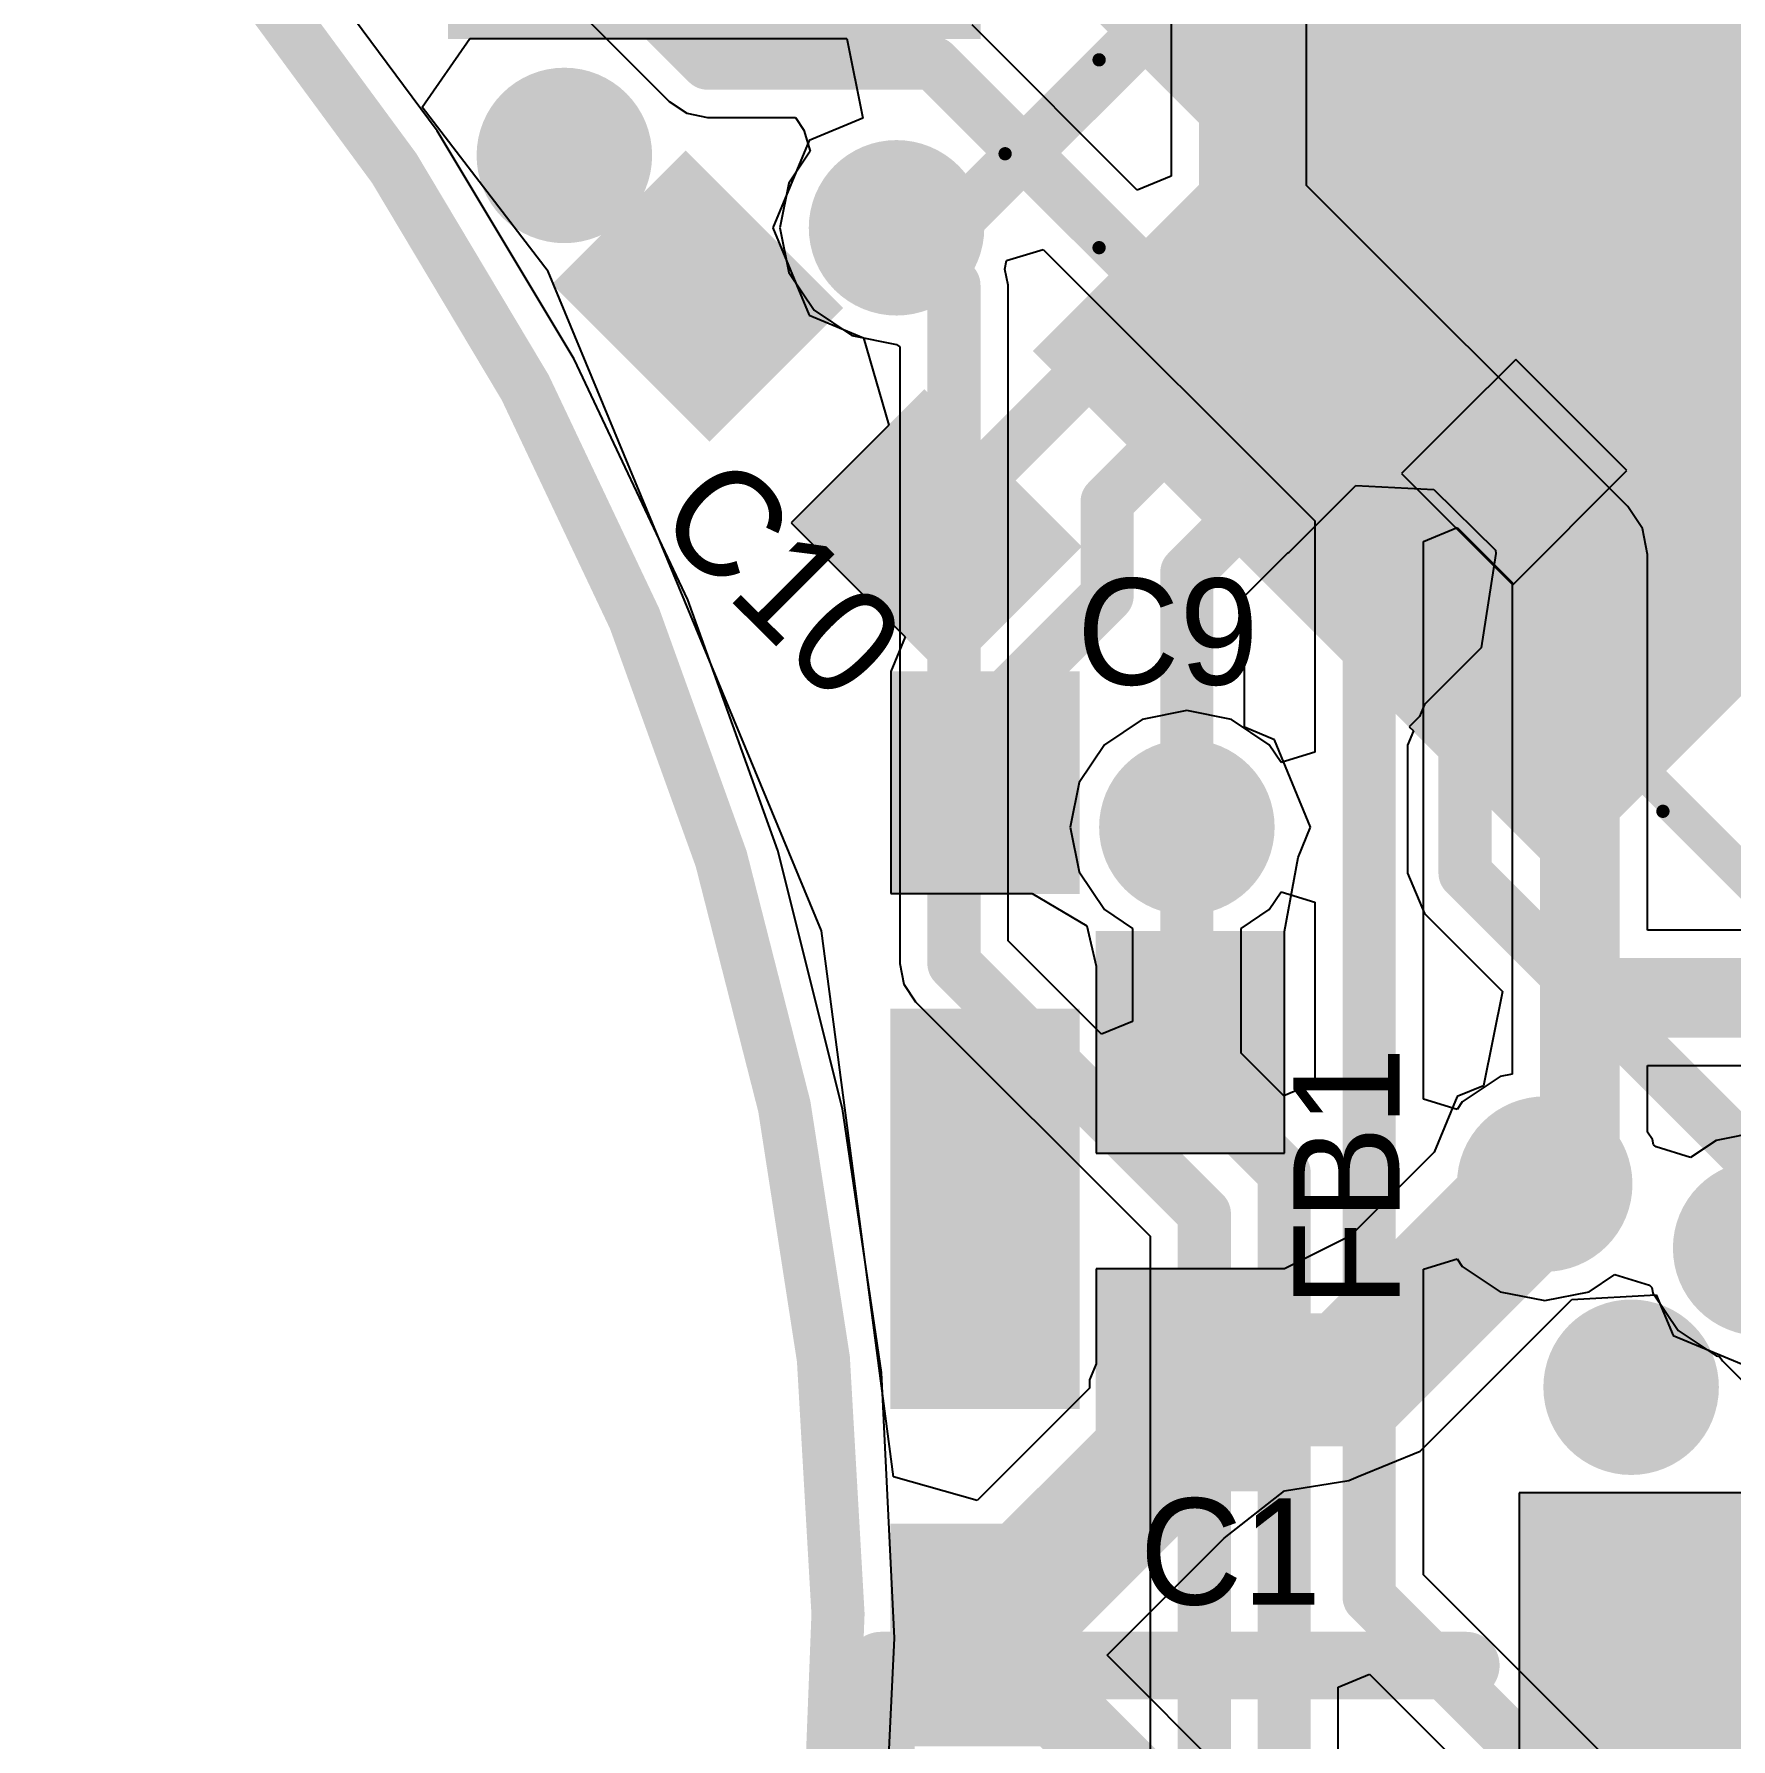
# Model space of a CAD drawing. Header units: millimetres. Extents: x 60.9 to 81, y 34.2 to 64.9.
# Drawn here: x 67.74 to 74.12, y 45.14 to 51.56 of the extents above; entities that cross this region are included whole.
import ezdxf

# ---------------------------------------------------------------- set-up
doc = ezdxf.new("R2010")
doc.units = ezdxf.units.MM
for name, color, linetype in [('BottomLayer', 5, 'Continuous'), ('KeepOutLayer', 6, 'Continuous'), ('MultiLayer', 9, 'Continuous'), ('TopLayer', 1, 'Continuous'), ('TopOverlay', 2, 'Continuous'), ('TopPaste', 8, 'Continuous'), ('TopSolder', 216, 'Continuous'), ('ViaHoleLayer', 16, 'Continuous')]:
    doc.layers.add(name, color=color, linetype=linetype)

# ---------------------------------------------------------------- blocks, each defined once
blk = doc.blocks.new('0402_5')
at = {"layer": 'TopLayer'}
for points in [[(-0.9525, -0.254), (-0.3175, -0.254), (-0.9525, 0.254), (-0.3175, 0.254)], [(0.3175, -0.254), (0.9525, -0.254), (0.3175, 0.254), (0.9525, 0.254)]]:
    blk.add_solid(points, dxfattribs=at)
at = {"layer": 'TopPaste'}
for points in [[(-0.9525, -0.254), (-0.3175, -0.254), (-0.9525, 0.254), (-0.3175, 0.254)], [(0.3175, -0.254), (0.9525, -0.254), (0.3175, 0.254), (0.9525, 0.254)]]:
    blk.add_solid(points, dxfattribs=at)
at = {"layer": 'TopSolder'}
for points in [[(-1.0541, -0.3556), (-0.2159, -0.3556), (-1.0541, 0.3556), (-0.2159, 0.3556)], [(0.2159, -0.3556), (1.0541, -0.3556), (0.2159, 0.3556), (1.0541, 0.3556)]]:
    blk.add_solid(points, dxfattribs=at)
blk = doc.blocks.new('C_______CM7V_T1A_6')
at = {"layer": 'TopLayer'}
for points in [[(-1.75, -0.9002), (-0.75, -0.9002), (-1.75, 0.8998), (-0.75, 0.8998)], [(0.75, -0.9002), (1.75, -0.9002), (0.75, 0.8998), (1.75, 0.8998)]]:
    blk.add_solid(points, dxfattribs=at)
at = {"layer": 'TopPaste'}
for points in [[(-1.75, -0.9002), (-0.75, -0.9002), (-1.75, 0.8998), (-0.75, 0.8998)], [(0.75, -0.9002), (1.75, -0.9002), (0.75, 0.8998), (1.75, 0.8998)]]:
    blk.add_solid(points, dxfattribs=at)
at = {"layer": 'TopSolder'}
for points in [[(-1.8516, -1.0018), (-0.6484, -1.0018), (-1.8516, 1.0014), (-0.6484, 1.0014)], [(0.6484, -1.0018), (1.8516, -1.0018), (0.6484, 1.0014), (1.8516, 1.0014)]]:
    blk.add_solid(points, dxfattribs=at)
blk = doc.blocks.new('0402_9')
at = {"layer": 'TopLayer'}
for points in [[(-0.9525, -0.254), (-0.3175, -0.254), (-0.9525, 0.254), (-0.3175, 0.254)], [(0.3175, -0.254), (0.9525, -0.254), (0.3175, 0.254), (0.9525, 0.254)]]:
    blk.add_solid(points, dxfattribs=at)
at = {"layer": 'TopPaste'}
for points in [[(-0.9525, -0.254), (-0.3175, -0.254), (-0.9525, 0.254), (-0.3175, 0.254)], [(0.3175, -0.254), (0.9525, -0.254), (0.3175, 0.254), (0.9525, 0.254)]]:
    blk.add_solid(points, dxfattribs=at)
at = {"layer": 'TopSolder'}
for points in [[(-1.0541, -0.3556), (-0.2159, -0.3556), (-1.0541, 0.3556), (-0.2159, 0.3556)], [(0.2159, -0.3556), (1.0541, -0.3556), (0.2159, 0.3556), (1.0541, 0.3556)]]:
    blk.add_solid(points, dxfattribs=at)
blk = doc.blocks.new('0402_12')
at = {"layer": 'TopLayer'}
for points in [[(-0.9525, -0.254), (-0.3175, -0.254), (-0.9525, 0.254), (-0.3175, 0.254)], [(0.3175, -0.254), (0.9525, -0.254), (0.3175, 0.254), (0.9525, 0.254)]]:
    blk.add_solid(points, dxfattribs=at)
at = {"layer": 'TopPaste'}
for points in [[(-0.9525, -0.254), (-0.3175, -0.254), (-0.9525, 0.254), (-0.3175, 0.254)], [(0.3175, -0.254), (0.9525, -0.254), (0.3175, 0.254), (0.9525, 0.254)]]:
    blk.add_solid(points, dxfattribs=at)
at = {"layer": 'TopSolder'}
for points in [[(-1.0541, -0.3556), (-0.2159, -0.3556), (-1.0541, 0.3556), (-0.2159, 0.3556)], [(0.2159, -0.3556), (1.0541, -0.3556), (0.2159, 0.3556), (1.0541, 0.3556)]]:
    blk.add_solid(points, dxfattribs=at)
blk = doc.blocks.new('0402_13')
at = {"layer": 'TopLayer'}
for points in [[(-0.9525, -0.254), (-0.3175, -0.254), (-0.9525, 0.254), (-0.3175, 0.254)], [(0.3175, -0.254), (0.9525, -0.254), (0.3175, 0.254), (0.9525, 0.254)]]:
    blk.add_solid(points, dxfattribs=at)
at = {"layer": 'TopPaste'}
for points in [[(-0.9525, -0.254), (-0.3175, -0.254), (-0.9525, 0.254), (-0.3175, 0.254)], [(0.3175, -0.254), (0.9525, -0.254), (0.3175, 0.254), (0.9525, 0.254)]]:
    blk.add_solid(points, dxfattribs=at)
at = {"layer": 'TopSolder'}
for points in [[(-1.0541, -0.3556), (-0.2159, -0.3556), (-1.0541, 0.3556), (-0.2159, 0.3556)], [(0.2159, -0.3556), (1.0541, -0.3556), (0.2159, 0.3556), (1.0541, 0.3556)]]:
    blk.add_solid(points, dxfattribs=at)
blk = doc.blocks.new('EM9304V01_QFN28_4X4_17')
at = {"layer": 'TopLayer'}
for points in [[(-1.2, -1.2), (1.2, -1.2), (-1.2, 1.2), (1.2, 1.2)], [(-1.55, -1.3), (-1.55, -1.1), (-2.35, -1.3), (-2.35, -1.1)], [(-1.3, -2.35), (-1.1, -2.35), (-1.3, -1.55), (-1.1, -1.55)], [(-0.9, -2.35), (-0.7, -2.35), (-0.9, -1.55), (-0.7, -1.55)], [(-0.5, -2.35), (-0.3, -2.35), (-0.5, -1.55), (-0.3, -1.55)], [(-0.1, -2.35), (0.1, -2.35), (-0.1, -1.55), (0.1, -1.55)], [(0.3, -2.35), (0.5, -2.35), (0.3, -1.55), (0.5, -1.55)], [(0.7, -2.35), (0.9, -2.35), (0.7, -1.55), (0.9, -1.55)], [(1.1, -2.35), (1.3, -2.35), (1.1, -1.55), (1.3, -1.55)]]:
    blk.add_solid(points, dxfattribs=at)
at = {"layer": 'TopOverlay', "const_width": 0.05}
for points in [[(-1.9999, -2), (-1.9999, -1.5)], [(-1.9999, -2), (-1.5, -2)], [(1.5, -2), (2, -2)]]:
    blk.add_lwpolyline(points, dxfattribs=at)
at = {"layer": 'TopOverlay', "const_width": 0.025}
for points in [[(-2.0124, -1.5, 1), (-1.9874, -1.5, 1)], [(-2.0124, -2, 1), (-1.9874, -2, 1)], [(-2.0124, -2, 1), (-1.9874, -2, 1)], [(-1.5125, -2, 1), (-1.4875, -2, 1)], [(1.4875, -2, 1), (1.5125, -2, 1)]]:
    blk.add_lwpolyline(points, format="xyb", close=True, dxfattribs=at)
at = {"layer": 'TopPaste'}
for points in [[(-1.2, -1.2), (1.2, -1.2), (-1.2, 1.2), (1.2, 1.2)], [(-1.55, -1.3), (-1.55, -1.1), (-2.35, -1.3), (-2.35, -1.1)], [(-1.3, -2.35), (-1.1, -2.35), (-1.3, -1.55), (-1.1, -1.55)], [(-0.9, -2.35), (-0.7, -2.35), (-0.9, -1.55), (-0.7, -1.55)], [(-0.5, -2.35), (-0.3, -2.35), (-0.5, -1.55), (-0.3, -1.55)], [(-0.1, -2.35), (0.1, -2.35), (-0.1, -1.55), (0.1, -1.55)], [(0.3, -2.35), (0.5, -2.35), (0.3, -1.55), (0.5, -1.55)], [(0.7, -2.35), (0.9, -2.35), (0.7, -1.55), (0.9, -1.55)], [(1.1, -2.35), (1.3, -2.35), (1.1, -1.55), (1.3, -1.55)]]:
    blk.add_solid(points, dxfattribs=at)
at = {"layer": 'TopSolder'}
for points in [[(-1.45, -1.45), (1.45, -1.45), (-1.45, 1.45), (1.45, 1.45)], [(-1.3016, -1.3016), (1.3016, -1.3016), (-1.3016, 1.3016), (1.3016, 1.3016)], [(-1.4484, -1.0016), (-1.4484, -0.5984), (-2.4516, -1.0016), (-2.4516, -0.5984)], [(-1.4484, -1.4016), (-1.4484, -0.9984), (-2.4516, -1.4016), (-2.4516, -0.9984)], [(-1.4016, -2.4516), (-0.9984, -2.4516), (-1.4016, -1.4484), (-0.9984, -1.4484)], [(-1.0016, -2.4516), (-0.5984, -2.4516), (-1.0016, -1.4484), (-0.5984, -1.4484)], [(-0.6016, -2.4516), (-0.1984, -2.4516), (-0.6016, -1.4484), (-0.1984, -1.4484)], [(-0.2016, -2.4516), (0.2016, -2.4516), (-0.2016, -1.4484), (0.2016, -1.4484)], [(0.1984, -2.4516), (0.6016, -2.4516), (0.1984, -1.4484), (0.6016, -1.4484)], [(0.5984, -2.4516), (1.0016, -2.4516), (0.5984, -1.4484), (1.0016, -1.4484)], [(0.9984, -2.4516), (1.4016, -2.4516), (0.9984, -1.4484), (1.4016, -1.4484)]]:
    blk.add_solid(points, dxfattribs=at)
blk = doc.blocks.new('BUZZER_9X9_28')
at = {"layer": 'TopLayer'}
blk.add_solid([(-0.65, -1.75), (0.65, -1.75), (-0.65, 1.75), (0.65, 1.75)], dxfattribs=at)
at = {"layer": 'TopOverlay', "const_width": 0.254}
for points in [[(-0.1, -4.25), (-0.1, -2.05)], [(8.9, -4.25), (-0.1, -4.25)]]:
    blk.add_lwpolyline(points, dxfattribs=at)
at = {"layer": 'TopOverlay', "const_width": 0.127}
for points in [[(-0.1635, -2.05, 1), (-0.0365, -2.05, 1)], [(-0.1635, -4.25, 1), (-0.0365, -4.25, 1)], [(-0.1635, -4.25, 1), (-0.0365, -4.25, 1)]]:
    blk.add_lwpolyline(points, format="xyb", close=True, dxfattribs=at)
at = {"layer": 'TopPaste'}
blk.add_solid([(-0.65, -1.75), (0.65, -1.75), (-0.65, 1.75), (0.65, 1.75)], dxfattribs=at)
at = {"layer": 'TopSolder'}
blk.add_solid([(-0.7516, -1.8516), (0.7516, -1.8516), (-0.7516, 1.8516), (0.7516, 1.8516)], dxfattribs=at)

msp = doc.modelspace()

# ---------------------------------------------------------------- linework, layer by layer
at = {"layer": 'BottomLayer'}
for p, q in [((72.5228, 50.991), (72.5228, 53.544)), ((72.013, 53.4966), (72.013, 51.0267)), ((68.898, 52.535), (70.1254, 51.3076)), ((69.2517, 51.1972), (68.6547, 52.0021)), ((71.886, 50.9741), (71.2641, 51.596)), ((70.1254, 51.3076), (70.1915, 51.2634)), ((70.1915, 51.2634), (70.2696, 51.2479)), ((70.2696, 51.2479), (70.5996, 51.2479)), ((70.5996, 51.2479), (70.6317, 51.1997)), ((69.767, 50.3375), (69.2517, 51.1972)), ((70.6317, 51.1997), (70.6558, 51.1209)), ((70.6558, 51.1209), (70.575, 50.9999)), ((72.013, 51.0267), (71.886, 50.9741)), ((70.575, 50.9999), (70.5416, 50.8321)), ((73.7309, 49.783), (72.5228, 50.991)), ((70.5416, 50.8321), (70.575, 50.6642)), ((71.3879, 50.6768), (71.3944, 50.7093)), ((71.3944, 50.7093), (71.5322, 50.7511)), ((71.5322, 50.7511), (72.5543, 49.7291)), ((70.575, 50.6642), (70.6701, 50.5219)), ((71.4, 50.6162), (71.3879, 50.6768)), ((71.4, 48.1481), (71.4, 50.6162)), ((70.6701, 50.5219), (70.8124, 50.4268)), ((70.8124, 50.4268), (70.9802, 50.3935)), ((70.9802, 50.3935), (70.9921, 50.3837)), ((70.9921, 50.3837), (70.9921, 48.0636)), ((70.1954, 49.4316), (69.767, 50.3375)), ((72.5543, 49.7291), (72.5543, 48.8581)), ((73.7862, 49.7003), (73.7309, 49.783)), ((72.9621, 49.6512), (73.0891, 49.7038)), ((73.0891, 49.7038), (73.2958, 49.4971)), ((73.8056, 49.6027), (73.7862, 49.7003)), ((72.9621, 47.5527), (72.9621, 49.6512)), ((73.8056, 48.1888), (73.8056, 49.6027)), ((73.2958, 49.4971), (73.2958, 47.6471)), ((70.5331, 48.488), (70.1954, 49.4316)), ((71.9046, 48.9816), (71.7623, 48.8865)), ((72.0724, 49.015), (71.9046, 48.9816)), ((72.2403, 48.9816), (72.0724, 49.015)), ((72.3826, 48.8865), (72.2403, 48.9816)), ((71.7623, 48.8865), (71.6672, 48.7442)), ((72.4273, 48.8196), (72.3826, 48.8865)), ((72.5543, 48.8581), (72.4273, 48.8196)), ((71.6672, 48.7442), (71.6338, 48.5763)), ((71.6338, 48.5763), (71.6672, 48.4085)), ((70.7766, 47.5158), (70.5331, 48.488)), ((71.6672, 48.4085), (71.7623, 48.2662)), ((72.3826, 48.2662), (72.4273, 48.3331)), ((72.4273, 48.3331), (72.5543, 48.2946)), ((71.7623, 48.2662), (71.8685, 48.1952)), ((72.2763, 48.1952), (72.3826, 48.2662)), ((72.5543, 48.2946), (72.5543, 47.6143)), ((71.8685, 48.1952), (71.8685, 47.8455)), ((72.2763, 47.7263), (72.2763, 48.1952)), ((75.5077, 48.1888), (73.8056, 48.1888)), ((71.7512, 47.7969), (71.4, 48.1481)), ((70.9921, 48.0636), (71.0077, 47.9856)), ((71.0077, 47.9856), (71.0519, 47.9194)), ((71.0519, 47.9194), (71.9343, 47.037)), ((71.8685, 47.8455), (71.7512, 47.7969)), ((72.437, 47.5657), (72.2763, 47.7263)), ((73.8056, 47.4281), (73.8056, 47.679)), ((73.8056, 47.679), (75.2273, 47.679)), ((72.5543, 47.6143), (72.437, 47.5657)), ((73.2508, 47.6381), (73.1085, 47.5431)), ((73.2958, 47.6471), (73.2508, 47.6381)), ((73.0891, 47.5141), (72.9621, 47.5527)), ((70.9236, 46.5245), (70.7766, 47.5158)), ((73.1085, 47.5431), (73.0891, 47.5141)), ((73.8238, 47.4008), (73.8056, 47.4281)), ((74.2311, 47.4305), (74.0633, 47.3971)), ((73.8278, 47.3809), (73.8238, 47.4008)), ((73.8374, 47.3728), (73.8278, 47.3809)), ((73.9669, 47.3327), (73.8374, 47.3728)), ((74.0633, 47.3971), (73.9669, 47.3327)), ((71.9343, 47.037), (71.9343, 44.4093)), ((72.9621, 46.9131), (73.0891, 46.9517)), ((72.9621, 45.7629), (72.9621, 46.9131)), ((73.0891, 46.9517), (73.1085, 46.9227)), ((73.1085, 46.9227), (73.2508, 46.8277)), ((73.5865, 46.8277), (73.6829, 46.8921)), ((73.6829, 46.8921), (73.8124, 46.852)), ((73.8124, 46.852), (73.8219, 46.8439)), ((73.8219, 46.8439), (73.8259, 46.824)), ((73.2508, 46.8277), (73.4186, 46.7943)), ((73.4186, 46.7943), (73.5865, 46.8277)), ((73.8259, 46.824), (73.921, 46.6817)), ((73.921, 46.6817), (74.0633, 46.5866)), ((74.0633, 46.5866), (74.0764, 46.584)), ((74.0764, 46.584), (74.0869, 46.5683)), ((70.9728, 45.5235), (70.9236, 46.5245)), ((74.0869, 46.5683), (76.3961, 44.2591)), ((75.6945, 43.0305), (72.9621, 45.7629)), ((70.9236, 44.5225), (70.9728, 45.5235)), ((72.6421, 45.3402), (72.7594, 45.3888)), ((72.7594, 45.3888), (75.4658, 42.6824)), ((72.6421, 45.0999), (72.6421, 45.3402))]:
    msp.add_line(p, q, dxfattribs=at)
for points, const_width in [([(72.2679, 50.8855), (72.2679, 53.7532)], 0.3), ([(69.0422, 52.6792), (70.2696, 51.4518)], 0.2), ([(70.2696, 51.4518), (71.1199, 51.4518)], 0.2), ([(71.1199, 51.4518), (72.7582, 49.8135)], 0.2), ([(72.2679, 50.8855), (73.5507, 49.6027)], 0.3), ([(70.9802, 50.8321), (71.1961, 50.6162)], 0.2), ([(71.1961, 48.0636), (71.1961, 50.6162)], 0.2), ([(72.7582, 45.6784), (72.7582, 49.8135)], 0.2), ([(73.5507, 47.84), (73.5507, 49.6027)], 0.3), ([(72.0724, 47.6418), (72.0724, 48.5763)], 0.2), ([(71.1961, 48.0636), (72.1382, 47.1215)], 0.2), ([(73.5507, 47.84), (73.6447, 47.9339)], 0.3), ([(73.6447, 47.9339), (75.9561, 47.9339)], 0.3), ([(73.5507, 47.365), (73.5507, 47.84)], 0.3), ([(72.0724, 47.6418), (72.4382, 47.2761)], 0.2), ([(73.4186, 47.2329), (73.5507, 47.365)], 0.3), ([(72.4382, 45.0155), (72.4382, 47.2761)], 0.2), ([(72.1382, 44.4093), (72.1382, 47.1215)], 0.2), ([(72.7582, 45.6784), (75.61, 42.8266)], 0.2)]:
    msp.add_lwpolyline(points, dxfattribs=dict(at, const_width=const_width))
for points, const_width in [([(70.2196, 51.4518, 1), (70.3196, 51.4518, 1)], 0.1), ([(70.2196, 51.4518, 1), (70.3196, 51.4518, 1)], 0.1), ([(71.0699, 51.4518, 1), (71.1699, 51.4518, 1)], 0.1), ([(71.0699, 51.4518, 1), (71.1699, 51.4518, 1)], 0.1), ([(69.5654, 51.1045, 1), (69.8956, 51.1045, 1)], 0.3302), ([(72.949, 51.1143, 1), (73.199, 51.1143, 1)], 0.25), ([(70.8151, 50.8321, 1), (71.1453, 50.8321, 1)], 0.3302), ([(72.1929, 50.8855, 1), (72.3429, 50.8855, 1)], 0.15), ([(72.1929, 50.8855, 1), (72.3429, 50.8855, 1)], 0.15), ([(70.9302, 50.8321, 1), (71.0302, 50.8321, 1)], 0.1), ([(71.1461, 50.6162, 1), (71.2461, 50.6162, 1)], 0.1), ([(71.1461, 50.6162, 1), (71.2461, 50.6162, 1)], 0.1), ([(73.683, 50.2684, 1), (73.933, 50.2684, 1)], 0.25), ([(72.7082, 49.8135, 1), (72.8082, 49.8135, 1)], 0.1), ([(72.7082, 49.8135, 1), (72.8082, 49.8135, 1)], 0.1), ([(73.4757, 49.6027, 1), (73.6257, 49.6027, 1)], 0.15), ([(73.4757, 49.6027, 1), (73.6257, 49.6027, 1)], 0.15), ([(71.9073, 48.5763, 1), (72.2375, 48.5763, 1)], 0.3302), ([(72.0224, 48.5763, 1), (72.1224, 48.5763, 1)], 0.1), ([(71.1461, 48.0636, 1), (71.2461, 48.0636, 1)], 0.1), ([(71.1461, 48.0636, 1), (71.2461, 48.0636, 1)], 0.1), ([(73.5697, 47.9339, 1), (73.7197, 47.9339, 1)], 0.15), ([(73.5697, 47.9339, 1), (73.7197, 47.9339, 1)], 0.15), ([(73.4757, 47.84, 1), (73.6257, 47.84, 1)], 0.15), ([(73.4757, 47.84, 1), (73.6257, 47.84, 1)], 0.15), ([(73.4757, 47.84, 1), (73.6257, 47.84, 1)], 0.15), ([(72.0224, 47.6418, 1), (72.1224, 47.6418, 1)], 0.1), ([(72.0224, 47.6418, 1), (72.1224, 47.6418, 1)], 0.1), ([(73.2535, 47.2329, 1), (73.5837, 47.2329, 1)], 0.3302), ([(73.4757, 47.365, 1), (73.6257, 47.365, 1)], 0.15), ([(73.4757, 47.365, 1), (73.6257, 47.365, 1)], 0.15), ([(72.3882, 47.2761, 1), (72.4882, 47.2761, 1)], 0.1), ([(72.3882, 47.2761, 1), (72.4882, 47.2761, 1)], 0.1), ([(73.3436, 47.2329, 1), (73.4936, 47.2329, 1)], 0.15), ([(74.066, 46.9919, 1), (74.3962, 46.9919, 1)], 0.3302), ([(72.0882, 47.1215, 1), (72.1882, 47.1215, 1)], 0.1), ([(72.0882, 47.1215, 1), (72.1882, 47.1215, 1)], 0.1), ([(73.5786, 46.4684, 1), (73.9088, 46.4684, 1)], 0.3302), ([(72.7082, 45.6784, 1), (72.8082, 45.6784, 1)], 0.1), ([(72.7082, 45.6784, 1), (72.8082, 45.6784, 1)], 0.1)]:
    msp.add_lwpolyline(points, format="xyb", close=True, dxfattribs=dict(at, const_width=const_width))
at = {"layer": 'KeepOutLayer', "const_width": 0.2}
msp.add_lwpolyline([(60.9878, 55.5209, -0.685793), (67.3117, 37.9683)], format="xyb", dxfattribs=at)
at = {"layer": 'MultiLayer'}
for points, const_width in [([(69.5654, 51.1045, 1), (69.8956, 51.1045, 1)], 0.3302), ([(72.949, 51.1143, 1), (73.199, 51.1143, 1)], 0.25), ([(70.8151, 50.8321, 1), (71.1453, 50.8321, 1)], 0.3302), ([(73.683, 50.2684, 1), (73.933, 50.2684, 1)], 0.25), ([(71.9073, 48.5763, 1), (72.2375, 48.5763, 1)], 0.3302), ([(73.2535, 47.2329, 1), (73.5837, 47.2329, 1)], 0.3302), ([(74.066, 46.9919, 1), (74.3962, 46.9919, 1)], 0.3302), ([(73.5786, 46.4684, 1), (73.9088, 46.4684, 1)], 0.3302)]:
    msp.add_lwpolyline(points, format="xyb", close=True, dxfattribs=dict(at, const_width=const_width))
at = {"layer": 'TopLayer'}
for p, q in [((69.1957, 51.2859), (69.3751, 51.5449)), ((69.3751, 51.5449), (70.7931, 51.5449)), ((70.7931, 51.5449), (70.8528, 51.2449)), ((69.6702, 50.6675), (69.1957, 51.2859)), ((70.8528, 51.2449), (70.6509, 51.1613)), ((70.6509, 51.1613), (70.5146, 50.8321)), ((70.5146, 50.8321), (70.6509, 50.5028)), ((70.698, 48.1862), (69.6702, 50.6675)), ((70.6509, 50.5028), (70.8558, 50.418)), ((70.8558, 50.418), (70.9514, 50.0893)), ((73.3095, 50.3368), (73.0948, 50.1222)), ((73.728, 49.9183), (73.3095, 50.3368)), ((73.0948, 50.1222), (72.8796, 49.907)), ((70.9514, 50.0893), (70.584, 49.7218)), ((72.4577, 49.6112), (72.7083, 49.8618)), ((72.7083, 49.8618), (73.002, 49.8475)), ((72.8796, 49.907), (73.2982, 49.4885)), ((73.2982, 49.4885), (73.728, 49.9183)), ((73.002, 49.8475), (73.2335, 49.6188)), ((70.584, 49.7218), (71.0132, 49.2926)), ((72.2889, 49.4457), (72.452, 49.6089)), ((72.452, 49.6089), (72.4577, 49.6112)), ((73.2342, 49.6067), (73.179, 49.251)), ((73.2335, 49.6188), (73.2342, 49.6067)), ((72.2889, 48.9523), (72.2889, 49.4457)), ((71.0132, 49.2926), (70.9589, 49.1617)), ((73.179, 49.251), (72.9658, 49.0379)), ((70.9589, 49.1617), (70.9589, 49.1617)), ((70.9589, 49.1617), (70.9589, 48.3267)), ((72.9658, 49.0379), (72.947, 48.9924)), ((72.947, 48.9924), (72.9088, 48.9542)), ((72.4017, 48.9056), (72.2889, 48.9523)), ((72.5381, 48.5763), (72.4017, 48.9056)), ((72.9246, 48.9384), (72.9024, 48.8848)), ((72.9088, 48.9542), (72.9246, 48.9384)), ((72.9024, 48.8848), (72.9024, 48.4038)), ((72.4908, 48.4624), (72.5381, 48.5763)), ((72.4391, 48.1838), (72.4908, 48.4624)), ((72.9024, 48.4038), (72.9658, 48.2508)), ((70.9589, 48.3267), (71.4903, 48.3267)), ((71.4903, 48.3267), (71.6955, 48.2049)), ((71.6955, 48.2049), (71.7311, 48.0533)), ((72.9658, 48.2508), (73.2593, 47.9573)), ((70.9684, 46.1317), (70.698, 48.1862)), ((72.4391, 47.3488), (72.4391, 48.1838)), ((72.4391, 48.1838), (72.4391, 48.1838)), ((72.4391, 48.1838), (72.4391, 48.1838)), ((72.4391, 48.1838), (72.4391, 48.1838)), ((71.7311, 48.0533), (71.7311, 47.3488)), ((73.2593, 47.9573), (73.1889, 47.6034)), ((73.0893, 47.5622), (73.0025, 47.3526)), ((73.1889, 47.6034), (73.0893, 47.5622)), ((73.0025, 47.3526), (72.6877, 47.0378)), ((71.7311, 47.3488), (72.4391, 47.3488)), ((72.6877, 47.0378), (72.4391, 46.9138)), ((72.4391, 46.9138), (71.7311, 46.9138)), ((71.7311, 46.9138), (71.7311, 46.5563)), ((72.9499, 46.2284), (73.5206, 46.7991)), ((73.5206, 46.7991), (73.8381, 46.8165)), ((73.8381, 46.8165), (73.9019, 46.6626)), ((73.9019, 46.6626), (74.2311, 46.5262)), ((71.7311, 46.5563), (71.7063, 46.4963)), ((71.7063, 46.4653), (71.2829, 46.0419)), ((71.7063, 46.4963), (71.7063, 46.4653)), ((72.7171, 46.132), (72.9499, 46.2284)), ((71.2829, 46.0419), (70.9684, 46.1317)), ((72.213, 45.9005), (72.4391, 46.0788)), ((72.4391, 46.0788), (72.682, 46.1175)), ((72.682, 46.1175), (72.7171, 46.132)), ((76.1665, 46.071), (73.322, 46.071)), ((73.322, 46.071), (73.322, 44.571)), ((71.7722, 45.4596), (72.213, 45.9005)), ((73.0989, 44.1329), (71.7722, 45.4596))]:
    msp.add_line(p, q, dxfattribs=at)
for points, const_width in [([(73.836, 51.9271), (74.4292, 51.6107)], 0.4064), ([(71.1771, 50.8321), (71.9896, 51.6446)], 0.2), ([(72.8381, 49.7354), (74.217, 51.1143)], 0.127), ([(70.9802, 50.8321), (71.1771, 50.8321)], 0.2), ([(71.4271, 50.0215), (71.9896, 50.5839)], 0.2), ([(73.121, 49.4526), (74.217, 50.5486)], 0.127), ([(71.7724, 49.8011), (72.2724, 50.3011)], 0.2), ([(71.1961, 49.7904), (71.4271, 50.0215)], 0.2), ([(72.3047, 49.7643), (72.5553, 50.0149)], 0.2), ([(72.5536, 50.0166), (72.5553, 50.0183)], 0.2), ([(71.1961, 49.4763), (71.1961, 49.7904)], 0.2), ([(71.7724, 49.4475), (71.7724, 49.8011)], 0.2), ([(72.0724, 49.5354), (72.303, 49.766)], 0.2), ([(72.0724, 48.5763), (72.0724, 49.5354)], 0.2), ([(71.3129, 48.988), (71.7724, 49.4475)], 0.2), ([(73.1189, 48.8848), (73.4038, 49.1697)], 0.2), ([(71.3129, 48.7442), (71.3129, 48.988)], 0.2), ([(73.1189, 48.4038), (73.1189, 48.8848)], 0.2), ([(73.6866, 48.8869), (74.46, 48.1135)], 0.127), ([(73.1189, 48.4038), (74.2311, 47.2916)], 0.2), ([(72.682, 46.4963), (73.4186, 47.2329)], 0.5), ([(72.0851, 46.4963), (72.682, 46.4963)], 0.5), ([(72.0851, 46.3083), (72.0851, 46.4963)], 0.5), ([(71.3129, 45.5362), (72.0851, 46.3083)], 0.5), ([(71.3129, 45.5362), (72.9868, 43.8623)], 0.3)]:
    msp.add_lwpolyline(points, dxfattribs=dict(at, const_width=const_width))
for points, const_width in [([(71.9396, 51.6446, 1), (72.0396, 51.6446, 1)], 0.1), ([(69.5654, 51.1045, 1), (69.8956, 51.1045, 1)], 0.3302), ([(72.949, 51.1143, 1), (73.199, 51.1143, 1)], 0.25), ([(70.8151, 50.8321, 1), (71.1453, 50.8321, 1)], 0.3302), ([(70.9302, 50.8321, 1), (71.0302, 50.8321, 1)], 0.1), ([(71.1271, 50.8321, 1), (71.2271, 50.8321, 1)], 0.1), ([(71.1271, 50.8321, 1), (71.2271, 50.8321, 1)], 0.1), ([(71.9396, 50.5839, 1), (72.0396, 50.5839, 1)], 0.1), ([(73.683, 50.2684, 1), (73.933, 50.2684, 1)], 0.25), ([(72.2224, 50.3011, 1), (72.3224, 50.3011, 1)], 0.1), ([(71.3771, 50.0215, 1), (71.4771, 50.0215, 1)], 0.1), ([(71.3771, 50.0215, 1), (71.4771, 50.0215, 1)], 0.1), ([(72.5036, 50.0166, 1), (72.6036, 50.0166, 1)], 0.1), ([(72.5053, 50.0183, 1), (72.6053, 50.0183, 1)], 0.1), ([(72.5053, 50.0149, 1), (72.6053, 50.0149, 1)], 0.1), ([(71.1461, 49.7904, 1), (71.2461, 49.7904, 1)], 0.1), ([(71.1461, 49.7904, 1), (71.2461, 49.7904, 1)], 0.1), ([(71.7224, 49.8011, 1), (71.8224, 49.8011, 1)], 0.1), ([(71.7224, 49.8011, 1), (71.8224, 49.8011, 1)], 0.1), ([(72.253, 49.766, 1), (72.353, 49.766, 1)], 0.1), ([(72.2547, 49.7643, 1), (72.3547, 49.7643, 1)], 0.1), ([(72.8064, 49.7354, 1), (72.8699, 49.7354, 1)], 0.0635), ([(72.0224, 49.5354, 1), (72.1224, 49.5354, 1)], 0.1), ([(72.0224, 49.5354, 1), (72.1224, 49.5354, 1)], 0.1), ([(71.1461, 49.4763, 1), (71.2461, 49.4763, 1)], 0.1), ([(71.7224, 49.4475, 1), (71.8224, 49.4475, 1)], 0.1), ([(71.7224, 49.4475, 1), (71.8224, 49.4475, 1)], 0.1), ([(73.0892, 49.4526, 1), (73.1527, 49.4526, 1)], 0.0635), ([(73.3538, 49.1697, 1), (73.4538, 49.1697, 1)], 0.1), ([(71.2629, 48.988, 1), (71.3629, 48.988, 1)], 0.1), ([(71.2629, 48.988, 1), (71.3629, 48.988, 1)], 0.1), ([(73.0689, 48.8848, 1), (73.1689, 48.8848, 1)], 0.1), ([(73.0689, 48.8848, 1), (73.1689, 48.8848, 1)], 0.1), ([(71.9073, 48.5763, 1), (72.2375, 48.5763, 1)], 0.3302), ([(73.6549, 48.8869, 1), (73.7184, 48.8869, 1)], 0.0635), ([(71.2629, 48.7442, 1), (71.3629, 48.7442, 1)], 0.1), ([(72.0224, 48.5763, 1), (72.1224, 48.5763, 1)], 0.1), ([(73.0689, 48.4038, 1), (73.1689, 48.4038, 1)], 0.1), ([(73.0689, 48.4038, 1), (73.1689, 48.4038, 1)], 0.1), ([(73.2535, 47.2329, 1), (73.5837, 47.2329, 1)], 0.3302), ([(73.2936, 47.2329, 1), (73.5436, 47.2329, 1)], 0.25), ([(74.066, 46.9919, 1), (74.3962, 46.9919, 1)], 0.3302), ([(73.5786, 46.4684, 1), (73.9088, 46.4684, 1)], 0.3302), ([(71.9601, 46.4963, 1), (72.2101, 46.4963, 1)], 0.25), ([(71.9601, 46.4963, 1), (72.2101, 46.4963, 1)], 0.25), ([(72.557, 46.4963, 1), (72.807, 46.4963, 1)], 0.25), ([(72.557, 46.4963, 1), (72.807, 46.4963, 1)], 0.25), ([(71.9601, 46.3083, 1), (72.2101, 46.3083, 1)], 0.25), ([(71.9601, 46.3083, 1), (72.2101, 46.3083, 1)], 0.25), ([(71.188, 45.5362, 1), (71.4379, 45.5362, 1)], 0.25), ([(71.2379, 45.5362, 1), (71.3879, 45.5362, 1)], 0.15)]:
    msp.add_lwpolyline(points, format="xyb", close=True, dxfattribs=dict(at, const_width=const_width))
at = {"layer": 'ViaHoleLayer', "const_width": 0.127}
for points in [[(69.667, 51.1045, 1), (69.794, 51.1045, 1)], [(73.0105, 51.1143, 1), (73.1375, 51.1143, 1)], [(70.9167, 50.8321, 1), (71.0437, 50.8321, 1)], [(73.7445, 50.2684, 1), (73.8715, 50.2684, 1)], [(72.0089, 48.5763, 1), (72.1359, 48.5763, 1)], [(73.3551, 47.2329, 1), (73.4821, 47.2329, 1)], [(74.1676, 46.9919, 1), (74.2946, 46.9919, 1)], [(73.6802, 46.4684, 1), (73.8072, 46.4684, 1)]]:
    msp.add_lwpolyline(points, format="xyb", close=True, dxfattribs=at)

# ---------------------------------------------------------------- block references
for name, p, rotation in [('C_______CM7V_T1A_6', (70.2944, 53.3949), 90), ('EM9304V01_QFN28_4X4_17', (74.217, 51.1109), 315), ('0402_13', (70.6805, 50.126), 135), ('0402_12', (71.3129, 48.1092), 270), ('0402_9', (72.0851, 47.1313), 90), ('0402_5', (71.3129, 46.1712), 90), ('BUZZER_9X9_28', (75.172, 45.321), 270)]:
    msp.add_blockref(name, p, dxfattribs=dict(rotation=rotation))

# ---------------------------------------------------------------- texts
at = {"layer": 'TopOverlay'}
for s, rotation, p in [('C10', 315, (70.0619, 49.7218)), ('FB1', 90, (72.8725, 46.7681))]:
    msp.add_text(s, height=0.4, rotation=rotation, dxfattribs=at).set_placement(p)
for s, p in [('C9', (71.6584, 49.1125)), ('C1', (71.8946, 45.6505))]:
    msp.add_text(s, height=0.4, dxfattribs=at).set_placement(p)

doc.saveas('drawing.dxf')
